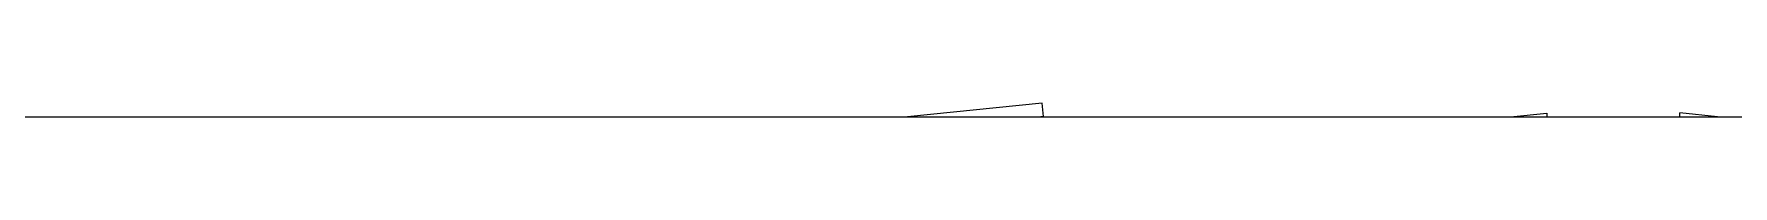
# Model space of a CAD drawing. Header units: metres. Extents: x -67.2 to -32.8, y -0.2 to 5.
# Drawn here: x -50.254 to -47.695, y 4.7 to 4.72 of the extents above; entities that cross this region are included whole.
import ezdxf

# ---------------------------------------------------------------- set-up
doc = ezdxf.new("R2010")
doc.units = ezdxf.units.M
doc.header["$MEASUREMENT"] = 0
doc.layers.add('ESTRUTURA-COB.EST_Caneta_No__241', color=7, linetype='Continuous', lineweight=13)
doc.layers.add('PAREDE CONSTRUIR_Caneta_No__241', color=7, linetype='Continuous', lineweight=13)
doc.layers.add('LAJES.EST_Caneta_No__16', color=7, linetype='Continuous', lineweight=0, true_color=0xc9c9c9)

msp = doc.modelspace()

# ---------------------------------------------------------------- linework, layer by layer
at = {"layer": 'ESTRUTURA-COB.EST_Caneta_No__241', "color": 7, "linetype": 'Continuous', "lineweight": 13}
for p, q in [((-48.0299, 4.7), (-47.9752, 4.7055)), ((-47.9752, 4.7055), (-47.9752, 4.7)), ((-47.7752, 4.7), (-47.7752, 4.7057)), ((-47.7183, 4.7), (-47.7752, 4.7057))]:
    msp.add_line(p, q, dxfattribs=at)
at = {"layer": 'LAJES.EST_Caneta_No__16', "color": 9, "linetype": 'Continuous', "lineweight": 0, "true_color": 0xc9c9c9}
for p, q in [((-48.7352, 4.7203), (-48.9383, 4.7)), ((-48.7332, 4.7004), (-48.7352, 4.7203)), ((-48.7332, 4.7004), (-48.7373, 4.7)), ((-48.7331, 4.7), (-48.7332, 4.7004))]:
    msp.add_line(p, q, dxfattribs=at)
at = {"layer": 'PAREDE CONSTRUIR_Caneta_No__241', "color": 7, "linetype": 'Continuous', "lineweight": 13}
msp.add_line((-52.7254, 4.7), (-39.5251, 4.7), dxfattribs=at)

doc.saveas('drawing.dxf')
